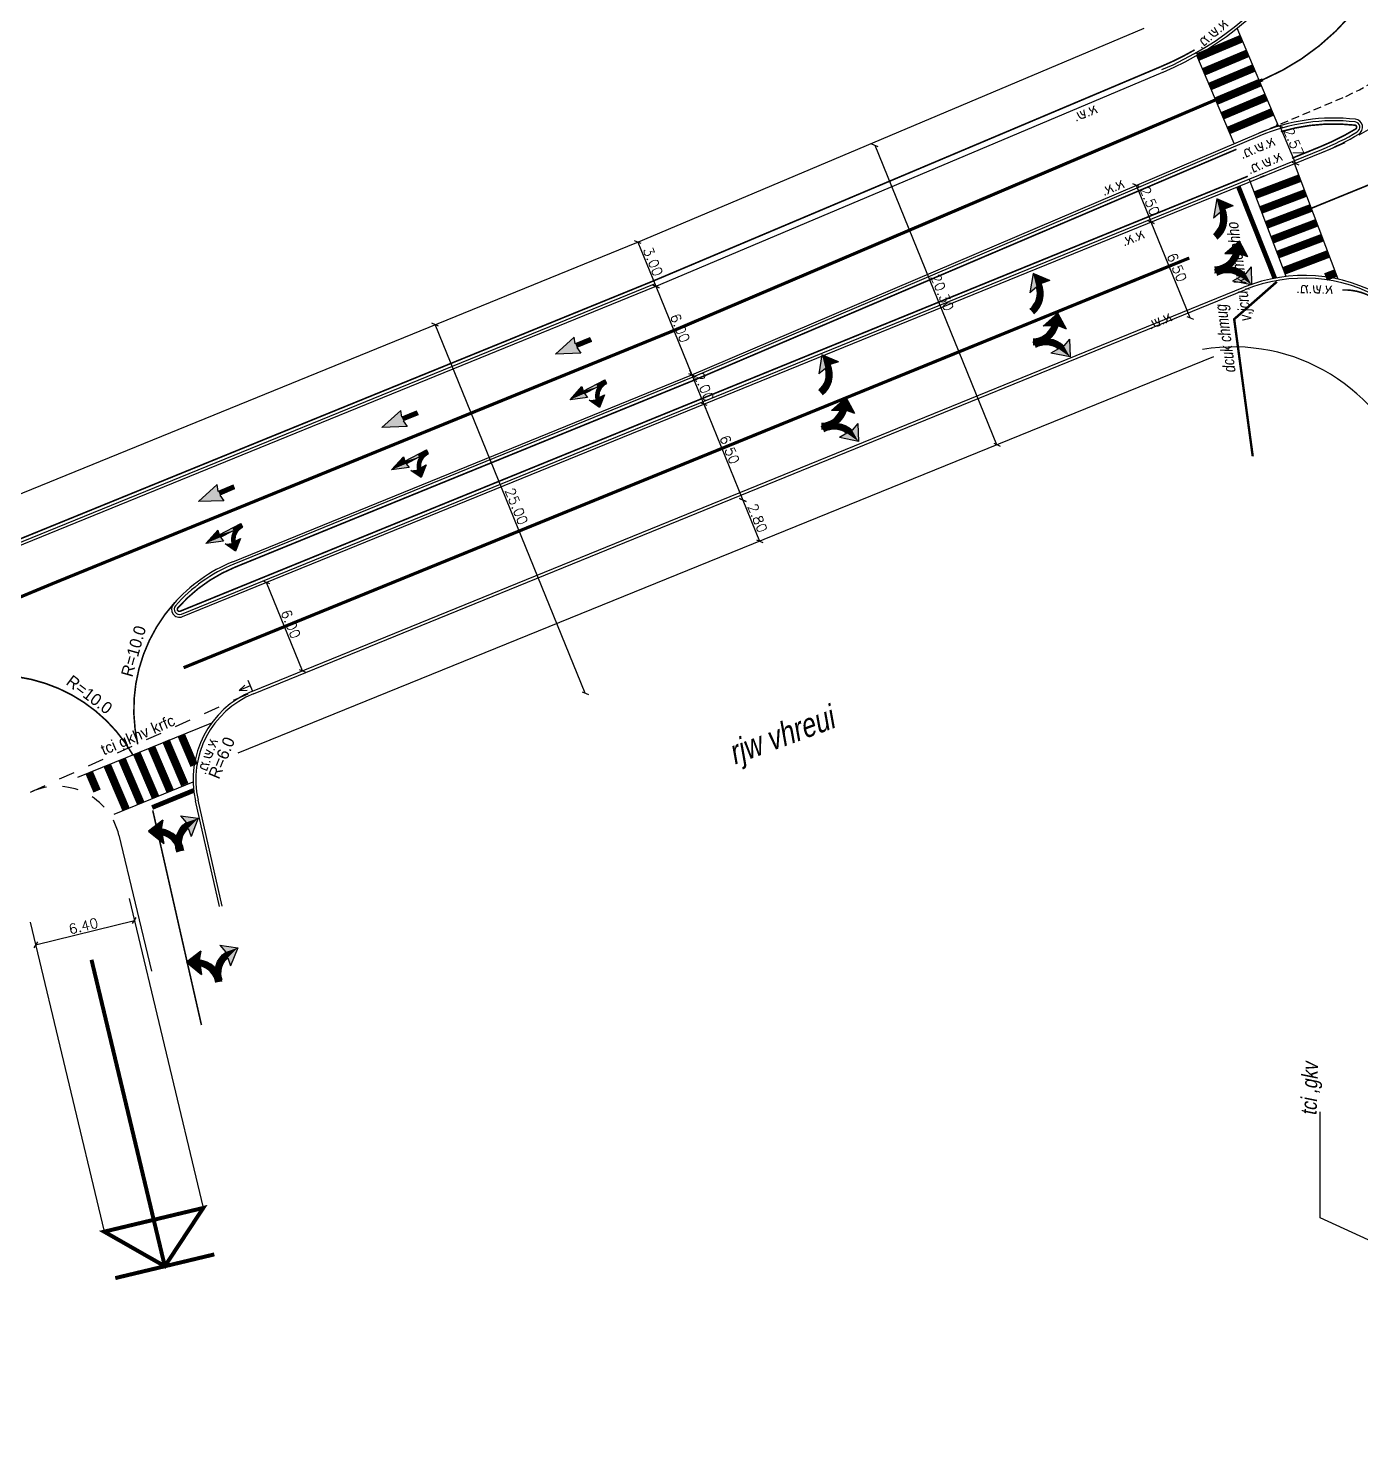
# Model space of a CAD drawing. Extents: x 183304 to 184528, y 666784 to 667526.
# Drawn here: x 184380 to 184463.8, y 667237.9 to 667326.5 of the extents above; entities that cross this region are included whole.
import ezdxf
from ezdxf.enums import TextEntityAlignment as Align

# ---------------------------------------------------------------- set-up
doc = ezdxf.new("R2010")
doc.units = 0
doc.linetypes.add('1-1', pattern=[2, 1, -1])
doc.linetypes.add('DASHED', pattern=[0.75, 0.5, -0.25])
for name, color, linetype in [('0-XREF', 7, 'Continuous'), ('1GADER-BETON', 9, 'Continuous'), ('816', 7, '1-1'), ('818', 10, '1-1'), ('D-Cross', 151, 'Continuous'), ('D-D13', 7, 'Continuous'), ('D-Dim', 7, 'Continuous'), ('D-EV-INSIDE', 2, 'Continuous'), ('D-ev.sov.m', 1, '1-1'), ('d-gova', 152, 'Continuous'), ('D-Kir-hd', 8, 'DASHED'), ('D-Nativ', 7, '1-1'), ('D-Parking', 123, 'DASHED'), ('D-Road', 7, 'Continuous'), ('d-sdwlk', 7, 'Continuous'), ('D-SEVA', 7, 'Continuous'), ('D-TEXT', 7, 'Continuous'), ('nikuz', 150, 'Continuous'), ('pCellK', 5, 'Continuous'), ('TR-TXT', 2, 'Continuous')]:
    doc.layers.add(name, color=color, linetype=linetype)
doc.styles.add('0-Techno', font='0-techno')
doc.styles.add('DDIM', font='heb.shx')
doc.styles.add('MIR2', font='mirym.shx', dxfattribs={"width": 0.8, "oblique": 10})
doc.styles.add('mirym', font='mirym.shx')
doc.styles.add('oron', font='oron.shx')
doc.styles.add('r', font='romand')
doc.dimstyles.new('D-Dim250', dxfattribs={"dimtxt": 0.5, "dimasz": 0.5, "dimexe": 0.18, "dimexo": 0.0625, "dimgap": 0.2, "dimtad": 1, "dimtoh": 1, "dimzin": 0, "dimdsep": 46, "dimtxsty": 'oron', "dimblk": 'OBLIQUE', "dimcen": 0.09, "dimadec": 0, "dimazin": 0, "dimtfac": 1, "dimtofl": 0, "dimtmove": 0, "dimatfit": 3, "dimfxl": 1, "dimtolj": 1, "dimtzin": 0, "dimarcsym": 0})
doc.dimstyles.new('tik', dxfattribs={"dimscale": 1.25, "dimtxt": 0.5, "dimasz": 0.25, "dimexe": 0, "dimexo": 0, "dimgap": 0.09, "dimtad": 1, "dimzin": 0, "dimdsep": 46, "dimtxsty": 'r', "dimblk1": 'OBLIQUE', "dimblk2": 'OBLIQUE', "dimsah": 1, "dimcen": 0.09, "dimse1": 1, "dimse2": 1, "dimclrd": 256, "dimclrt": 256, "dimadec": 0, "dimazin": 0, "dimtfac": 1, "dimtix": 1, "dimtmove": 2, "dimatfit": 3, "dimldrblk": 'OBLIQUE', "dimfxl": 1, "dimtolj": 1, "dimtzin": 0, "dimarcsym": 0})

# ---------------------------------------------------------------- blocks, each defined once
blk = doc.blocks.new('_Oblique')
at = {"color": 0, "linetype": 'ByBlock', "lineweight": -2}
blk.add_line((-0.5, -0.5), (0.5, 0.5), dxfattribs=at)
blk = doc.blocks.new('*D218')
at = {"layer": 'D-Dim', "lineweight": -2, "ltscale": 0.5, "transparency": 16777216}
blk.add_line((184424.925, 667296.857), (184425.981, 667294.264), dxfattribs=at)
at = {"layer": 'DEFPOINTS', "color": 0, "ltscale": 0.5, "transparency": 16777216}
for p in [(184424.925, 667296.857), (184425.981, 667294.264), (184425.981, 667294.264)]:
    blk.add_point(p, dxfattribs=at)
at = {"layer": 'D-Dim', "lineweight": -2, "ltscale": 0.5, "transparency": 16777216, "xscale": 0.3125, "yscale": 0.3125, "zscale": 0.3125}
for p, rotation in [((184424.925, 667296.857), 112.1661394868493), ((184425.981, 667294.264), 292.1661394868493)]:
    blk.add_blockref('_Oblique', p, dxfattribs=dict(at, rotation=rotation))
at = {"layer": 'D-Dim', "ltscale": 0.5, "transparency": 16777216, "insert": (184425.847, 667295.721), "char_height": 0.625, "attachment_point": 5, "rotation": 292.16614, "style": 'r'}
blk.add_mtext('\\A1;2.80', dxfattribs=at)
blk = doc.blocks.new('*D219')
at = {"layer": 'D-Dim', "lineweight": -2, "ltscale": 0.5, "transparency": 16777216}
blk.add_line((184418.323, 667313.063), (184419.454, 667310.285), dxfattribs=at)
at = {"layer": 'DEFPOINTS', "color": 0, "ltscale": 0.5, "transparency": 16777216}
for p in [(184418.463, 667313.12), (184419.454, 667310.285), (184419.595, 667310.342)]:
    blk.add_point(p, dxfattribs=at)
at = {"layer": 'D-Dim', "lineweight": -2, "ltscale": 0.5, "transparency": 16777216, "xscale": 0.3125, "yscale": 0.3125, "zscale": 0.3125}
for p, rotation in [((184418.323, 667313.063), 112.1661394887939), ((184419.454, 667310.285), 292.1661394887939)]:
    blk.add_blockref('_Oblique', p, dxfattribs=dict(at, rotation=rotation))
at = {"layer": 'D-Dim', "ltscale": 0.5, "transparency": 16777216, "insert": (184419.282, 667311.835), "char_height": 0.625, "attachment_point": 5, "rotation": 292.16614, "style": 'r'}
blk.add_mtext('\\A1;3.00', dxfattribs=at)
blk = doc.blocks.new('*D220')
at = {"layer": 'D-Dim', "lineweight": -2, "ltscale": 0.5, "transparency": 16777216}
blk.add_line((184419.454, 667310.285), (184421.718, 667304.728), dxfattribs=at)
at = {"layer": 'DEFPOINTS', "color": 0, "ltscale": 0.5, "transparency": 16777216}
for p in [(184419.454, 667310.285), (184421.718, 667304.728), (184421.718, 667304.728)]:
    blk.add_point(p, dxfattribs=at)
at = {"layer": 'D-Dim', "lineweight": -2, "ltscale": 0.5, "transparency": 16777216, "xscale": 0.3125, "yscale": 0.3125, "zscale": 0.3125}
for p, rotation in [((184419.454, 667310.285), 112.1661394868493), ((184421.718, 667304.728), 292.1661394868493)]:
    blk.add_blockref('_Oblique', p, dxfattribs=dict(at, rotation=rotation))
at = {"layer": 'D-Dim', "ltscale": 0.5, "transparency": 16777216, "insert": (184420.98, 667307.667), "char_height": 0.625, "attachment_point": 5, "rotation": 292.16614, "style": 'r'}
blk.add_mtext('\\A1;6.00', dxfattribs=at)
blk = doc.blocks.new('*D221')
at = {"layer": 'D-Dim', "lineweight": -2, "ltscale": 0.5, "transparency": 16777216}
for p, q in [((184421.718, 667304.728), (184421.6, 667305.018)), ((184421.718, 667304.728), (184422.473, 667302.876)), ((184422.473, 667302.876), (184422.591, 667302.587))]:
    blk.add_line(p, q, dxfattribs=at)
at = {"layer": 'DEFPOINTS', "color": 0, "ltscale": 0.5, "transparency": 16777216}
for p in [(184421.718, 667304.728), (184422.473, 667302.876), (184422.473, 667302.876)]:
    blk.add_point(p, dxfattribs=at)
at = {"layer": 'D-Dim', "lineweight": -2, "ltscale": 0.5, "transparency": 16777216, "xscale": 0.3125, "yscale": 0.3125, "zscale": 0.3125}
for p, rotation in [((184421.718, 667304.728), 292.1661394868493), ((184422.473, 667302.876), 112.1661394868493)]:
    blk.add_blockref('_Oblique', p, dxfattribs=dict(at, rotation=rotation))
at = {"layer": 'D-Dim', "ltscale": 0.5, "transparency": 16777216, "insert": (184422.489, 667303.963), "char_height": 0.625, "attachment_point": 5, "rotation": 292.16614, "style": 'r'}
blk.add_mtext('\\A1;2.00', dxfattribs=at)
blk = doc.blocks.new('*D222')
at = {"layer": 'D-Dim', "lineweight": -2, "ltscale": 0.5, "transparency": 16777216}
blk.add_line((184422.473, 667302.876), (184424.925, 667296.857), dxfattribs=at)
at = {"layer": 'DEFPOINTS', "color": 0, "ltscale": 0.5, "transparency": 16777216}
for p in [(184422.473, 667302.876), (184424.925, 667296.857), (184424.925, 667296.857)]:
    blk.add_point(p, dxfattribs=at)
at = {"layer": 'D-Dim', "lineweight": -2, "ltscale": 0.5, "transparency": 16777216, "xscale": 0.3125, "yscale": 0.3125, "zscale": 0.3125}
for p, rotation in [((184422.473, 667302.876), 112.1661394868493), ((184424.925, 667296.857), 292.1661394868493)]:
    blk.add_blockref('_Oblique', p, dxfattribs=dict(at, rotation=rotation))
at = {"layer": 'D-Dim', "ltscale": 0.5, "transparency": 16777216, "insert": (184424.093, 667300.027), "char_height": 0.625, "attachment_point": 5, "rotation": 292.16614, "style": 'r'}
blk.add_mtext('\\A1;6.50', dxfattribs=at)
blk = doc.blocks.new('*D223')
at = {"layer": 'D-Dim', "lineweight": -2, "transparency": 16777216}
blk.add_line((184397.26, 667286.126), (184394.996, 667291.682), dxfattribs=at)
at = {"layer": 'DEFPOINTS', "color": 0, "transparency": 16777216}
for p in [(184394.996, 667291.682), (184395.16, 667291.749), (184397.424, 667286.192)]:
    blk.add_point(p, dxfattribs=at)
at = {"layer": 'D-Dim', "lineweight": -2, "transparency": 16777216, "xscale": 0.3125, "yscale": 0.3125, "zscale": 0.3125}
for p, rotation in [((184394.996, 667291.682), 112.1661394876215), ((184397.26, 667286.126), 292.1661394876215)]:
    blk.add_blockref('_Oblique', p, dxfattribs=dict(at, rotation=rotation))
at = {"layer": 'D-Dim', "transparency": 16777216, "insert": (184396.521, 667289.064), "char_height": 0.625, "attachment_point": 5, "rotation": 292.16614, "style": 'r'}
blk.add_mtext('\\A1;6.00', dxfattribs=at)
blk = doc.blocks.new('*D227')
at = {"layer": 'D-Dim', "lineweight": -2, "transparency": 16777216}
blk.add_line((184453.03, 667308.307), (184450.577, 667314.326), dxfattribs=at)
at = {"layer": 'DEFPOINTS', "color": 0, "transparency": 16777216}
for p in [(184450.577, 667314.326), (184451.183, 667314.573), (184453.636, 667308.553)]:
    blk.add_point(p, dxfattribs=at)
at = {"layer": 'D-Dim', "lineweight": -2, "transparency": 16777216, "xscale": 0.3125, "yscale": 0.3125, "zscale": 0.3125}
for p, rotation in [((184450.577, 667314.326), 112.1661394884377), ((184453.03, 667308.307), 292.1661394884376)]:
    blk.add_blockref('_Oblique', p, dxfattribs=dict(at, rotation=rotation))
at = {"layer": 'D-Dim', "transparency": 16777216, "insert": (184452.197, 667311.477), "char_height": 0.625, "attachment_point": 5, "rotation": 292.16614, "style": 'r'}
blk.add_mtext('\\A1;6.50', dxfattribs=at)
blk = doc.blocks.new('*D228')
at = {"layer": 'D-Dim', "lineweight": -2, "transparency": 16777216}
blk.add_line((184449.634, 667316.641), (184450.577, 667314.326), dxfattribs=at)
at = {"layer": 'DEFPOINTS', "color": 0, "transparency": 16777216}
for p in [(184449.692, 667316.664), (184450.577, 667314.326), (184450.635, 667314.35)]:
    blk.add_point(p, dxfattribs=at)
at = {"layer": 'D-Dim', "lineweight": -2, "transparency": 16777216, "xscale": 0.3125, "yscale": 0.3125, "zscale": 0.3125}
for p, rotation in [((184449.634, 667316.641), 112.1661394892787), ((184450.577, 667314.326), 292.1661394892787)]:
    blk.add_blockref('_Oblique', p, dxfattribs=dict(at, rotation=rotation))
at = {"layer": 'D-Dim', "transparency": 16777216, "insert": (184450.499, 667315.644), "char_height": 0.625, "attachment_point": 5, "rotation": 292.16614, "style": 'r'}
blk.add_mtext('\\A1;2.50', dxfattribs=at)
blk = doc.blocks.new('*D251')
at = {"layer": 'D-Dim', "lineweight": -2, "transparency": 16777216}
blk.add_line((184415.024, 667284.725), (184405.592, 667307.877), dxfattribs=at)
at = {"layer": 'DEFPOINTS', "color": 0, "transparency": 16777216}
for p in [(184405.592, 667307.877), (184406.837, 667308.384), (184416.269, 667285.232)]:
    blk.add_point(p, dxfattribs=at)
at = {"layer": 'D-Dim', "lineweight": -2, "transparency": 16777216, "xscale": 0.3125, "yscale": 0.3125, "zscale": 0.3125}
for p, rotation in [((184405.592, 667307.877), 112.1661394887962), ((184415.024, 667284.725), 292.1661394887962)]:
    blk.add_blockref('_Oblique', p, dxfattribs=dict(at, rotation=rotation))
at = {"layer": 'D-Dim', "transparency": 16777216, "insert": (184410.702, 667296.461), "char_height": 0.625, "attachment_point": 5, "rotation": 292.16614, "style": 'r'}
blk.add_mtext('\\A1;25.00', dxfattribs=at)
blk = doc.blocks.new('*D252')
at = {"layer": 'D-Dim', "lineweight": -2, "transparency": 16777216}
blk.add_line((184440.892, 667300.335), (184433.232, 667319.137), dxfattribs=at)
at = {"layer": 'DEFPOINTS', "color": 0, "transparency": 16777216}
for p in [(184433.232, 667319.137), (184433.716, 667319.334), (184441.376, 667300.532)]:
    blk.add_point(p, dxfattribs=at)
at = {"layer": 'D-Dim', "lineweight": -2, "transparency": 16777216, "xscale": 0.3125, "yscale": 0.3125, "zscale": 0.3125}
for p, rotation in [((184433.232, 667319.137), 112.1661394887552), ((184440.892, 667300.335), 292.1661394887552)]:
    blk.add_blockref('_Oblique', p, dxfattribs=dict(at, rotation=rotation))
at = {"layer": 'D-Dim', "transparency": 16777216, "insert": (184437.456, 667309.897), "char_height": 0.625, "attachment_point": 5, "rotation": 292.16614, "style": 'r'}
blk.add_mtext('\\A1;20.30', dxfattribs=at)
blk = doc.blocks.new('*D253')
at = {"layer": 'D-Dim', "lineweight": -2, "transparency": 16777216}
blk.add_line((184458.657, 667320.358), (184459.656, 667317.994), dxfattribs=at)
at = {"layer": 'DEFPOINTS', "color": 0, "transparency": 16777216}
for p in [(184458.617, 667320.341), (184459.615, 667317.977), (184459.656, 667317.994)]:
    blk.add_point(p, dxfattribs=at)
at = {"layer": 'D-Dim', "lineweight": -2, "transparency": 16777216, "xscale": 0.3125, "yscale": 0.3125, "zscale": 0.3125}
for p, rotation in [((184458.657, 667320.358), 112.8963308521796), ((184459.656, 667317.994), 292.8963308521796)]:
    blk.add_blockref('_Oblique', p, dxfattribs=dict(at, rotation=rotation))
at = {"layer": 'D-Dim', "transparency": 16777216, "insert": (184459.548, 667319.341), "char_height": 0.625, "attachment_point": 5, "rotation": 292.89633, "style": 'r'}
blk.add_mtext('\\A1;2.57', dxfattribs=at)
blk = doc.blocks.new('DD-13LL')
at = {"layer": 'D-D13'}
for p, q in [((0, 0), (-1, -0.525)), ((0, 0), (-0.2, -0.52)), ((-1, -0.525), (-0.2, -1.45)), ((-0.2, -0.9), (-0.2, -1.45))]:
    blk.add_line(p, q, dxfattribs=at)
for centre, radius, end in [((-0.675, -2.1), 1.65, 73.269), ((-0.7, -2.1), 1.3, 67.38014)]:
    blk.add_arc(centre, radius, 0, end, dxfattribs=at)
for points in [[(-0.2, -0.52), (0, 0), (-1, -0.525)], [(-0.2, -0.9), (-1, -0.525), (-0.2, -0.52)], [(-0.2, -0.9), (-0.2, -1.45), (-1, -0.525)], [(-0.118, -0.547), (-0.2, -0.9), (-0.2, -0.52)], [(-0.04, -0.577), (-0.2, -0.9), (-0.118, -0.547)], [(-0.134, -0.93), (-0.04, -0.577), (-0.2, -0.9)], [(0.117, -0.653), (-0.134, -0.93), (-0.04, -0.577)], [(-0.024, -0.989), (0.117, -0.653), (-0.134, -0.93)], [(0.238, -0.726), (-0.024, -0.989), (0.117, -0.653)], [(0.069, -1.052), (0.238, -0.726), (-0.024, -0.989)], [(0.357, -0.812), (0.069, -1.052), (0.238, -0.726)], [(0.161, -1.126), (0.357, -0.812), (0.069, -1.052)], [(0.509, -0.951), (0.161, -1.126), (0.357, -0.812)], [(0.274, -1.239), (0.509, -0.951), (0.161, -1.126)], [(0.624, -1.082), (0.274, -1.239), (0.509, -0.951)], [(0.358, -1.344), (0.624, -1.082), (0.274, -1.239)], [(0.731, -1.236), (0.358, -1.344), (0.624, -1.082)], [(0.431, -1.46), (0.731, -1.236), (0.358, -1.344)], [(0.806, -1.372), (0.431, -1.46), (0.731, -1.236)], [(0.492, -1.582), (0.806, -1.372), (0.431, -1.46)], [(0.858, -1.49), (0.492, -1.582), (0.806, -1.372)], [(0.54, -1.711), (0.858, -1.49), (0.492, -1.582)], [(0.906, -1.629), (0.54, -1.711), (0.858, -1.49)], [(0.934, -1.737), (0.54, -1.711), (0.906, -1.629)], [(0.567, -1.809), (0.934, -1.737), (0.54, -1.711)], [(0.954, -1.839), (0.567, -1.809), (0.934, -1.737)], [(0.584, -1.896), (0.954, -1.839), (0.567, -1.809)], [(0.969, -1.957), (0.584, -1.896), (0.954, -1.839)], [(0.596, -2.001), (0.969, -1.957), (0.584, -1.896)], [(0.975, -2.1), (0.596, -2.001), (0.969, -1.957)], [(0.6, -2.1), (0.975, -2.1), (0.596, -2.001)]]:
    blk.add_solid(points, dxfattribs=at)
blk = doc.blocks.new('dd-13srr')
at = {"layer": 'D-D13'}
for p, q in [((0, 0), (-0.55, -1.5)), ((0.55, -1.5), (0, 0)), ((-0.55, -1.5), (-0.13, -1.4)), ((-0.13, -1.4), (-0.13, -3.6)), ((0.12, -1.4), (0.55, -1.5)), ((0.12, -1.4), (0.12, -2.72)), ((1.85, -2.02), (0.85, -1.5)), ((1.05, -2.95), (1.85, -2.02)), ((1.05, -2.4), (1.05, -2.95)), ((0.25, -3.6), (-0.13, -3.6))]:
    blk.add_line(p, q, dxfattribs=at)
blk.add_arc((1.55, -3.6), 1.3, 112.6199, 180, dxfattribs=at)
for points in [[(-0.13, -1.4), (-0.55, -1.5), (0, 0)], [(-0.13, -1.4), (0, 0), (0.12, -1.4)], [(0.12, -1.4), (0.55, -1.5), (0, 0)], [(-0.13, -3.6), (-0.13, -1.4), (0.12, -2.72)], [(0.12, -1.4), (0.12, -2.72), (-0.13, -1.4)], [(0.23, -2.58), (0.58, -2.74), (0.34, -2.45)], [(0.34, -2.45), (0.69, -2.63), (0.49, -2.31)], [(0.58, -2.74), (0.34, -2.45), (0.69, -2.63)], [(0.49, -2.31), (0.78, -2.55), (0.61, -2.23)], [(0.69, -2.63), (0.49, -2.31), (0.78, -2.55)], [(0.61, -2.23), (0.87, -2.49), (0.73, -2.15)], [(0.78, -2.55), (0.61, -2.23), (0.87, -2.49)], [(0.73, -2.15), (0.98, -2.43), (0.89, -2.08)], [(0.87, -2.49), (0.73, -2.15), (0.98, -2.43)], [(1.05, -2.02), (0.85, -1.5), (1.85, -2.02)], [(0.89, -2.08), (1.05, -2.4), (0.97, -2.05)], [(0.98, -2.43), (0.89, -2.08), (1.05, -2.4)], [(0.97, -2.05), (1.05, -2.4), (1.05, -2.02)], [(1.05, -2.4), (1.85, -2.02), (1.05, -2.02)], [(1.05, -2.4), (1.05, -2.95), (1.85, -2.02)], [(-0.13, -3.07), (-0.13, -2.72), (0.12, -2.72)], [(-0.13, -3.07), (0, -2.89), (0.01, -2.94)], [(-0.13, -3.07), (-0.05, -3.1), (0.01, -2.94)], [(-0.13, -3.07), (-0.05, -3.1), (-0.13, -3.26)], [(-0.1, -3.29), (-0.13, -3.26), (-0.05, -3.1)], [(-0.13, -3.37), (-0.1, -3.29), (-0.13, -3.26)], [(-0.13, -3.6), (-0.13, -3.37), (-0.1, -3.29)], [(-0.13, -3.6), (0.25, -3.5), (-0.12, -3.46)], [(-0.12, -3.46), (0.27, -3.4), (-0.1, -3.34)], [(0.25, -3.5), (-0.12, -3.46), (0.27, -3.4)], [(0.25, -3.6), (-0.13, -3.6), (0.25, -3.5)], [(-0.1, -3.34), (0.28, -3.31), (-0.08, -3.24)], [(0.27, -3.4), (-0.1, -3.34), (0.28, -3.31)], [(-0.08, -3.24), (0.31, -3.21), (-0.06, -3.13)], [(0.28, -3.31), (-0.08, -3.24), (0.31, -3.21)], [(-0.06, -3.13), (0.31, -3.21), (-0.01, -2.99)], [(-0.01, -2.99), (0.36, -3.08), (0.04, -2.87)], [(0.31, -3.21), (-0.01, -2.99), (0.36, -3.08)], [(0, -2.89), (0.06, -2.84), (0.12, -2.72)], [(0.01, -2.94), (0, -2.89), (0.06, -2.84)], [(0.04, -2.87), (0.42, -2.96), (0.12, -2.74)], [(0.36, -3.08), (0.04, -2.87), (0.42, -2.96)], [(0.12, -2.72), (0.13, -2.72), (0.06, -2.84)], [(0.12, -2.74), (0.49, -2.84), (0.23, -2.58)], [(0.42, -2.96), (0.12, -2.74), (0.49, -2.84)], [(0.49, -2.84), (0.23, -2.58), (0.58, -2.74)]]:
    blk.add_solid(points, dxfattribs=at)
blk = doc.blocks.new('DD-13SS')
at = {"layer": 'D-D13'}
for p, q in [((-0.55, -1.5), (0, 0)), ((0, 0), (0.55, -1.5)), ((-0.125, -1.4), (-0.55, -1.5)), ((-0.125, -2.4), (-0.125, -1.4)), ((0.125, -1.4), (0.55, -1.5)), ((0.125, -2.4), (0.125, -1.4)), ((-0.125, -2.4), (0.125, -2.4))]:
    blk.add_line(p, q, dxfattribs=at)
for points in [[(-0.125, -1.4), (-0.55, -1.5), (0, 0)], [(0.125, -1.4), (0, 0), (-0.125, -1.4)], [(0.55, -1.5), (0, 0), (0.125, -1.4)], [(-0.125, -2.4), (0.125, -1.4), (-0.125, -1.4)], [(0.125, -1.4), (-0.125, -2.4), (0.125, -2.4)]]:
    blk.add_solid(points, dxfattribs=at)
blk = doc.blocks.new('*D303')
at = {"layer": 'D-Dim', "color": 0, "lineweight": -2, "transparency": 16777216}
for p, q in [((184463.324, 667327.276), (184463.988, 667328.466)), ((184467.831, 667326.116), (184463.9, 667328.309)), ((184467.255, 667325.083), (184467.918, 667326.273))]:
    blk.add_line(p, q, dxfattribs=at)
at = {"layer": 'DEFPOINTS', "color": 0, "transparency": 16777216}
for p in [(184463.9, 667328.309), (184463.294, 667327.222), (184467.224, 667325.029)]:
    blk.add_point(p, dxfattribs=at)
at = {"layer": 'D-Dim', "color": 0, "lineweight": -2, "transparency": 16777216, "xscale": 0.5, "yscale": 0.5, "zscale": 0.5}
for p, rotation in [((184463.9, 667328.309), 150.8408650193427), ((184467.831, 667326.116), 330.8408650193427)]:
    blk.add_blockref('_Oblique', p, dxfattribs=dict(at, rotation=rotation))
at = {"layer": 'D-Dim', "color": 0, "transparency": 16777216, "insert": (184466.085, 667327.605), "char_height": 0.5, "attachment_point": 5, "rotation": 330.84087, "style": 'oron'}
blk.add_mtext('\\A1;4.50', dxfattribs=at)
blk = doc.blocks.new('*D538')
at = {"layer": 'D-Dim', "lineweight": -2, "ltscale": 0.1, "transparency": 16777216}
blk.add_line((184380.483, 667268.914), (184386.7, 667270.432), dxfattribs=at)
at = {"layer": 'DEFPOINTS', "color": 0, "ltscale": 0.1, "transparency": 16777216}
for p in [(184386.656, 667270.612), (184386.7, 667270.432), (184380.439, 667269.094)]:
    blk.add_point(p, dxfattribs=at)
at = {"layer": 'D-Dim', "lineweight": -2, "ltscale": 0.1, "transparency": 16777216, "xscale": 0.3125, "yscale": 0.3125, "zscale": 0.3125}
for p, rotation in [((184386.7, 667270.432), 13.71922453858022), ((184380.483, 667268.914), 193.7192245385802)]:
    blk.add_blockref('_Oblique', p, dxfattribs=dict(at, rotation=rotation))
at = {"layer": 'D-Dim', "ltscale": 0.1, "transparency": 16777216, "insert": (184383.491, 667270.086), "char_height": 0.625, "attachment_point": 5, "rotation": 13.71922, "style": 'r'}
blk.add_mtext('\\A1;6.40', dxfattribs=at)
blk = doc.blocks.new('degel')
for p, q in [((0, 1.5), (0, 0)), ((0, 0.75), (1.5, 0.75)), ((1.5, 0.75), (0.56, 1.09)), ((1.5, 0.75), (0.56, 0.41))]:
    blk.add_line(p, q)

msp = doc.modelspace()

# ---------------------------------------------------------------- linework, layer by layer
at = {"layer": '0-XREF', "const_width": 0.15}
msp.add_lwpolyline([(184458.484, 667310.577), (184455.799, 667308.22), (184456.964, 667299.603)], dxfattribs=at)
at = {"layer": '1GADER-BETON'}
msp.add_arc((184455.758, 667294.784), 11.69, 17.49231, 99.59048, dxfattribs=at)
at = {"layer": '816', "const_width": 0.1}
for points in [[(184459.432, 667318.333), (184461.231, 667319.066, 0.039448), (184463.432, 667320.172, 0.714836), (184463.379, 667320.412, 0.101381), (184458.729, 667320.004)], [(184421.858, 667304.386), (184393.024, 667292.639, 0.116258), (184389.424, 667290.078, 0.7917), (184389.571, 667289.871), (184456.653, 667317.201)]]:
    msp.add_lwpolyline(points, format="xyb", dxfattribs=at)
msp.add_lwpolyline([(184455.94, 667318.897), (184421.863, 667304.388)], dxfattribs=at)
at = {"layer": '818', "const_width": 0.1}
for points in [[(184451.183, 667324.085, 0.030306), (184453.313, 667325.14, 0.030306)], [(184419.28, 667310.613), (184375.161, 667292.639, 0.01139), (184354.252, 667283.56), (184341.409, 667277.632, -0.01102), (184321.348, 667268.904)], [(184464.621, 667309.51, 0.152439), (184462.596, 667310.055)]]:
    msp.add_lwpolyline(points, format="xyb", dxfattribs=at)
msp.add_lwpolyline([(184451.183, 667324.085), (184419.24, 667310.597)], dxfattribs=at)
at = {"layer": 'D-Cross', "ltscale": 0.5, "const_width": 0.5}
for points in [[(184453.503, 667324.688), (184456.268, 667325.851)], [(184453.898, 667323.769), (184456.663, 667324.933)], [(184454.286, 667322.848), (184457.051, 667324.011)], [(184454.673, 667321.926), (184457.439, 667323.089)], [(184455.061, 667321.004), (184457.826, 667322.167)], [(184455.449, 667320.082), (184458.214, 667321.246)], [(184457.126, 667316.021), (184459.931, 667317.084)], [(184457.48, 667315.086), (184460.285, 667316.149)], [(184457.834, 667314.15), (184460.64, 667315.214)], [(184458.189, 667313.215), (184460.994, 667314.279)], [(184458.543, 667312.28), (184461.349, 667313.343)], [(184458.945, 667311.266), (184461.75, 667312.329)], [(184461.539, 667310.871), (184462.178, 667311.113)], [(184389.643, 667282.073), (184390.448, 667280.184)], [(184387.76, 667281.339), (184388.937, 667278.579)], [(184388.68, 667281.731), (184389.857, 667278.971)], [(184385.001, 667280.162), (184386.177, 667277.402)], [(184385.92, 667280.554), (184387.097, 667277.795)], [(184386.84, 667280.946), (184388.017, 667278.187)], [(184383.855, 667279.728), (184384.349, 667278.571)]]:
    msp.add_lwpolyline(points, dxfattribs=at)
at = {"layer": 'D-Dim', "ltscale": 0.1}
for p, q in [((184385.724, 667275.798), (184387.77, 667267.249)), ((184386.366, 667271.823), (184391.021, 667252.373)), ((184380.142, 667270.334), (184384.796, 667250.883))]:
    msp.add_line(p, q, dxfattribs=at)
at = {"layer": 'D-EV-INSIDE'}
for p, q in [((184394.182, 667284.688), (184456.475, 667310.067)), ((184392.205, 667271.344), (184390.696, 667277.999))]:
    msp.add_line(p, q, dxfattribs=at)
for points in [[(184421.782, 667304.571), (184392.949, 667292.824, 0.116258), (184389.274, 667290.21, 0.7917), (184389.646, 667289.686), (184461.307, 667318.881, 0.039448), (184463.535, 667320.001, 0.714836), (184463.402, 667320.611, 0.129998), (184457.415, 667319.743), (184421.785, 667304.572)], [(184419.355, 667310.428), (184375.236, 667292.454, 0.01139), (184354.336, 667283.379), (184341.493, 667277.451, -0.011062), (184321.346, 667268.687), (184318.782, 667269.793), (184316.044, 667268.706), (184246.16, 667240.948), (184245.181, 667238.679, -0.215081), (184244.677, 667238.219, -0.395172), (184237.454, 667241.589), (184233.927, 667250.379)]]:
    msp.add_lwpolyline(points, format="xyb", dxfattribs=at)
for centre, radius, start, end in [((184443.547, 667342.169), 19.83, 292.89178, 1.84167), ((184460.184, 667300.963), 9.83, 6.66399, 112.16614), ((184396.381, 667279.289), 5.83, 112.16614, 192.77983)]:
    msp.add_arc(centre, radius, start, end, dxfattribs=at)
at = {"layer": 'D-ev.sov.m'}
msp.add_line((184376.525, 667276.856), (184394.08, 667284.795), dxfattribs=at)
msp.add_arc((184381.834, 667274.867), 4, 13.45703, 114.33491, dxfattribs=at)
at = {"layer": 'd-gova', "const_width": 0.25, "flags": 128}
for points in [[(184383.999, 667267.967), (184388.607, 667248.71)], [(184385.495, 667247.966), (184391.719, 667249.455)]]:
    msp.add_lwpolyline(points, dxfattribs=at)
at = {"layer": 'd-gova', "flags": 128}
msp.add_lwpolyline([(184384.796, 667250.883, 0.25, 0.25, 0), (184388.607, 667248.71, 0.25, 0.25, 0), (184391.021, 667252.373, 0.25, 0.25, 0), (184384.796, 667250.883, 0, 0, 0)], format="xyseb", dxfattribs=at)
at = {"layer": 'D-Kir-hd'}
msp.add_line((184457.349, 667319.899), (184462.804, 667322.222), dxfattribs=at)
msp.add_arc((184458.103, 667333.263), 12, 293.06361, 3.886, dxfattribs=at)
at = {"layer": 'D-Nativ', "const_width": 0.1}
for points in [[(184457.592, 667323.264, 0.309447), (184466.708, 667337.547)], [(184389.225, 667290.411, 0.243643), (184386.905, 667281.509)], [(184386.601, 667280.84, 0.254853), (184378.435, 667285.836)]]:
    msp.add_lwpolyline(points, format="xyb", dxfattribs=at)
at = {"layer": 'D-Nativ', "flags": 128}
msp.add_lwpolyline([(184420.543, 667307.489, 0.2, 0.2, 0), (184447.522, 667318.976, 0.2, 0.2, 0), (184457.592, 667323.264, 0, 0, 0)], format="xyseb", dxfattribs=at)
at = {"layer": 'D-Nativ', "const_width": 0.1}
for points in [[(184460.642, 667315.187), (184466.834, 667317.71)], [(184457.42, 667317.114), (184457.716, 667317.234)]]:
    msp.add_lwpolyline(points, dxfattribs=at)
at = {"layer": 'D-Nativ', "ltscale": 2}
for points, const_width in [([(184389.786, 667286.32), (184452.975, 667312.063)], 0.2), ([(184390.907, 667263.867), (184387.848, 667277.353)], 0.1)]:
    msp.add_lwpolyline(points, dxfattribs=dict(at, const_width=const_width))
at = {"layer": 'D-Nativ', "const_width": 0.2, "flags": 128}
msp.add_lwpolyline([(184420.565, 667307.498), (184381.579, 667291.615, 0.01139), (184360.686, 667282.543), (184342.926, 667274.346, -0.013585), (184317.961, 667263.635)], format="xyb", dxfattribs=at)
at = {"layer": 'D-Nativ'}
msp.add_arc((184455.825, 667333.741), 16, 292.16614, 346.13593, dxfattribs=at)
at = {"layer": 'D-Road'}
for p, q in [((184418.217, 667313.02), (184450.148, 667326.502)), ((184419.384, 667310.256), (184451.315, 667323.739)), ((184421.718, 667304.728), (184457.349, 667319.899)), ((184389.71, 667289.529), (184461.861, 667318.923)), ((184374.168, 667295.075), (184418.27, 667313.042)), ((184394.117, 667284.845), (184456.411, 667310.224)), ((184392.885, 667292.982), (184421.718, 667304.728)), ((184392.039, 667271.306), (184390.53, 667277.962))]:
    msp.add_line(p, q, dxfattribs=at)
msp.add_lwpolyline([(184375.3, 667292.296), (184419.419, 667310.271)], dxfattribs=at)
for centre, radius, start, end in [((184443.547, 667342.169), 20, 292.89178, 1.84167), ((184462.05, 667308.859), 12, 83.43651, 113.06361), ((184463.364, 667320.283), 0.5, 301.20238, 83.43651), ((184455.334, 667333.541), 16, 292.16614, 301.20238), ((184460.184, 667300.963), 10, 6.66399, 112.16614), ((184396.658, 667283.721), 10, 112.16614, 138.69149), ((184389.522, 667289.992), 0.5, 138.69149, 292.16614), ((184396.381, 667279.289), 6, 112.16614, 192.77983)]:
    msp.add_arc(centre, radius, start, end, dxfattribs=at)
at = {"layer": 'd-sdwlk', "extrusion": (-1.12882e-16, -4.74895e-17, -1)}
for p, q in [((184458.604, 667320.301), (184455.991, 667326.511)), ((184455.788, 667319.258), (184453.458, 667324.797))]:
    msp.add_line(p, q, dxfattribs=at)
at = {"layer": 'd-sdwlk', "extrusion": (-1.14516e-16, -4.34011e-17, -1)}
for p, q in [((184462.332, 667310.73), (184459.579, 667317.993)), ((184459.059, 667310.9), (184456.735, 667317.032))]:
    msp.add_line(p, q, dxfattribs=at)
at = {"layer": 'd-sdwlk'}
for p, q in [((184383.14, 667279.433), (184391.555, 667282.854)), ((184385.418, 667277.121), (184390.383, 667279.139))]:
    msp.add_line(p, q, dxfattribs=at)
at = {"layer": 'D-SEVA', "const_width": 0.3, "flags": 128}
for points in [[(184456.057, 667316.559), (184458.351, 667310.794)], [(184387.807, 667277.535), (184390.42, 667278.606)]]:
    msp.add_lwpolyline(points, dxfattribs=at)
at = {"layer": 'nikuz', "ltscale": 0.1}
msp.add_lwpolyline([(184473.044, 667246.335), (184461.21, 667251.762), (184461.201, 667258.407)], dxfattribs=at)
at = {"layer": 'pCellK'}
msp.add_line((184454.49, 667305.86), (184393.2, 667280.96), dxfattribs=at)
msp.add_line((184454.49, 667305.86), (184393.2, 667280.96), dxfattribs=at)

# ---------------------------------------------------------------- block references
at = {"xscale": -0.5, "yscale": 0.5, "zscale": 0.5, "rotation": 23.90944920672729}
msp.add_blockref('degel', (184394.117, 667284.845), dxfattribs=at)
at = {"layer": 'D-Dim', "ltscale": 0.5}
for p, rotation in [((184455.738, 667315.334), 309.3232048899215), ((184456.662, 667312.133), 270.4157277132181), ((184444.206, 667310.643), 309.3232048899215), ((184445.254, 667307.599), 270.4157277132181), ((184430.939, 667305.542), 309.3232048899215), ((184431.954, 667302.295), 270.4157277132181), ((184388.486, 667276.732), 9.736545078042887), ((184390.871, 667268.509), 9.736545078042887)]:
    msp.add_blockref('DD-13LL', p, dxfattribs=dict(at, rotation=rotation))
at = {"layer": 'D-Dim', "ltscale": 0.5, "xscale": -1}
for p, rotation in [((184456.86, 667311.507), 299.5585533248749), ((184445.451, 667306.973), 299.5585533248749), ((184432.152, 667301.669), 299.5585533248749), ((184389.584, 667277.02), 19.68277519575039), ((184392.066, 667268.878), 19.68277519575039)]:
    msp.add_blockref('DD-13LL', p, dxfattribs=dict(at, rotation=rotation))
at = {"layer": 'D-Parking', "ltscale": 0.5, "rotation": 112.2481887471939}
for p in [(184413.147, 667306.022), (184402.246, 667301.413), (184390.719, 667296.757)]:
    msp.add_blockref('DD-13SS', p, dxfattribs=at)
at = {"layer": 'D-Road', "ltscale": 0.5, "xscale": -0.7, "yscale": 0.7, "rotation": 117.8333051179851}
for p in [(184414.066, 667303.159), (184402.857, 667298.75), (184391.193, 667294.132)]:
    msp.add_blockref('dd-13srr', p, dxfattribs=at)

# ---------------------------------------------------------------- texts
at = {"layer": 'D-Dim', "style": 'DDIM'}
for s, rotation, p in [('R=10.0', 74.22044, (184386.557, 667285.687)), ('R=10.0', 322.85106, (184382.343, 667285.317)), ('R=6.0', 67.52241, (184392.004, 667279.266))]:
    msp.add_text(s, height=0.75, rotation=rotation, dxfattribs=at).set_placement(p)
at = {"layer": 'D-TEXT', "style": 'MIR2', "oblique": 10, "width": 0.8}
for s, height, rotation, p in [('v,jcru, knmc ehho', 0.75, 97.85675, (184456.898, 667308.1)), ('dcuk chmug', 0.75, 97.85675, (184455.899, 667304.877)), ('rjw vhreui', 1.5, 20.25834, (184424.367, 667280.202))]:
    msp.add_text(s, height=height, rotation=rotation, dxfattribs=at).set_placement(p)
at = {"layer": 'D-TEXT', "ltscale": 0.5, "style": 'mirym'}
msp.add_text('tci gkhv krfc', height=0.7, rotation=23.08941, dxfattribs=at).set_placement((184384.772, 667280.8))
at = {"layer": 'nikuz', "ltscale": 0.1, "style": 'MIR2', "oblique": 10, "width": 0.8}
msp.add_text('tci ,gkv', height=1, rotation=88.50672, dxfattribs=at).set_placement((184460.976, 667258.169))
at = {"layer": 'TR-TXT', "style": '0-Techno', "text_generation_flag": 2}
for s, rotation, p in [('א.ש.מ.', 40.22046, (184453.713, 667325.18)), ('א.ש.', 22.01802, (184445.84, 667320.62)), ('א.ש.מ.', 22.87034, (184456.304, 667318.266)), ('א.ש.מ.', 23.25117, (184456.773, 667317.308)), ('א.א.', 22.01802, (184447.609, 667315.958)), ('א.א.', 22.01802, (184448.873, 667312.784)), ('א.ש.מ.', 358.57844, (184459.697, 667309.859)), ('א.ש.', 22.01802, (184450.525, 667307.554)), ('א.ש.מ.', 69.89976, (184391.166, 667279.56))]:
    msp.add_text(s, height=0.6, rotation=rotation, dxfattribs=at).set_placement(p, align=Align.RIGHT)

# ---------------------------------------------------------------- dimensions: what is measured, and where the dimension line sits
at = {"layer": 'D-Dim'}
for p1, p2, distance, dimstyle, picture, middle in [((184467.224, 667325.029), (184463.294, 667327.222), -1.245, 'D-Dim250', '*D303', (184466.085, 667327.605)), ((184458.617, 667320.341), (184459.615, 667317.977), 0.043, 'tik', '*D253', (184459.548, 667319.341)), ((184441.376, 667300.532), (184433.716, 667319.334), 0.522, 'tik', '*D252', (184437.456, 667309.897)), ((184449.692, 667316.664), (184450.635, 667314.35), -0.063, 'tik', '*D228', (184450.499, 667315.644)), ((184453.636, 667308.553), (184451.183, 667314.573), 0.654, 'tik', '*D227', (184452.197, 667311.477)), ((184416.269, 667285.232), (184406.837, 667308.384), 1.344, 'tik', '*D251', (184410.702, 667296.461)), ((184397.424, 667286.192), (184395.16, 667291.749), 0.177, 'tik', '*D223', (184396.521, 667289.064))]:
    dim = msp.add_aligned_dim(p1=p1, p2=p2, distance=distance, dimstyle=dimstyle, dxfattribs=at)
    dim.commit()
    dim.dimension.update_dxf_attribs({"geometry": picture, "text_midpoint": middle})
at = {"layer": 'D-Dim', "ltscale": 0.5}
dim = msp.add_aligned_dim(p1=(184418.463, 667313.12), p2=(184419.595, 667310.342), distance=-0.151, dimstyle='tik', dxfattribs=at)
dim.commit()
dim.dimension.update_dxf_attribs({"geometry": '*D219', "text_midpoint": (184419.282, 667311.835)})
for base, p1, p2, picture, middle in [((184421.718, 667304.728), (184419.454, 667310.285), (184421.718, 667304.728), '*D220', (184420.98, 667307.667)), ((184422.473, 667302.876), (184421.718, 667304.728), (184422.473, 667302.876), '*D221', (184422.489, 667303.963)), ((184424.925, 667296.857), (184422.473, 667302.876), (184424.925, 667296.857), '*D222', (184424.093, 667300.027)), ((184425.981, 667294.264), (184424.925, 667296.857), (184425.981, 667294.264), '*D218', (184425.847, 667295.721))]:
    dim = msp.add_linear_dim(base=base, p1=p1, p2=p2, angle=112.16614, dimstyle='tik', dxfattribs=at)
    dim.commit()
    dim.dimension.update_dxf_attribs({"geometry": picture, "text_midpoint": middle})
at = {"layer": 'D-Dim', "ltscale": 0.1}
dim = msp.add_aligned_dim(p1=(184380.439, 667269.094), p2=(184386.656, 667270.612), distance=-0.185, dimstyle='tik', dxfattribs=at)
dim.commit()
dim.dimension.update_dxf_attribs({"geometry": '*D538', "text_midpoint": (184383.491, 667270.086)})

doc.saveas('drawing.dxf')
